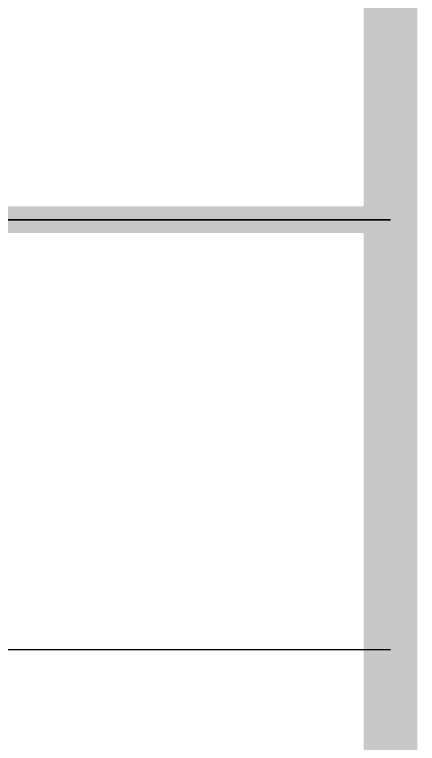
# Model space of a CAD drawing. Header units: inches. Extents: x -1293886 to -986005, y -15154 to 203628.
# Drawn here: x -1068829 to -1068080, y 78863 to 80219 of the extents above; entities that cross this region are included whole.
import ezdxf

# ---------------------------------------------------------------- set-up
doc = ezdxf.new("R2010")
doc.units = ezdxf.units.IN
doc.header["$LTSCALE"] = 100
doc.header["$MEASUREMENT"] = 0
doc.layers.get('0').update_dxf_attribs({"color": 252})
doc.layers.add('TK', color=142, linetype='Continuous')

# ---------------------------------------------------------------- blocks, each defined once
blk = doc.blocks.new('A$C05385F37')
at = {"layer": 'TK'}
for p, q in [((-8000, -26600), (-1000, -26600)), ((-1000, -26600), (-8000, -26600)), ((-8000, -26600), (-1000, -26600)), ((-8000, -26600), (-1000, -26600)), ((-8000, -26600), (-1000, -26600)), ((-8000, -26600), (-1000, -26600)), ((-8000, -27400), (-1000, -27400))]:
    blk.add_line(p, q, dxfattribs=at)
at = {"layer": 'TK', "const_width": 50}
for points in [[(-8000, -26600), (-1000, -26600)], [(-1000, -26600), (-8000, -26600)], [(-1000, -26600), (-7944, -26600)]]:
    blk.add_lwpolyline(points, dxfattribs=at)

msp = doc.modelspace()

# ---------------------------------------------------------------- linework, layer by layer
at = {"layer": 'TK', "const_width": 100}
msp.add_lwpolyline([(-1124029.9, 65437.1), (-1124029.9, 105437.1), (-1068129.9, 105437.1), (-1068129.9, 65437.1)], close=True, dxfattribs=at)

# ---------------------------------------------------------------- block references
at = {"color": 4}
msp.add_blockref('A$C05385F37', (-1067129.9, 106437.1), dxfattribs=at)

doc.saveas('drawing.dxf')
